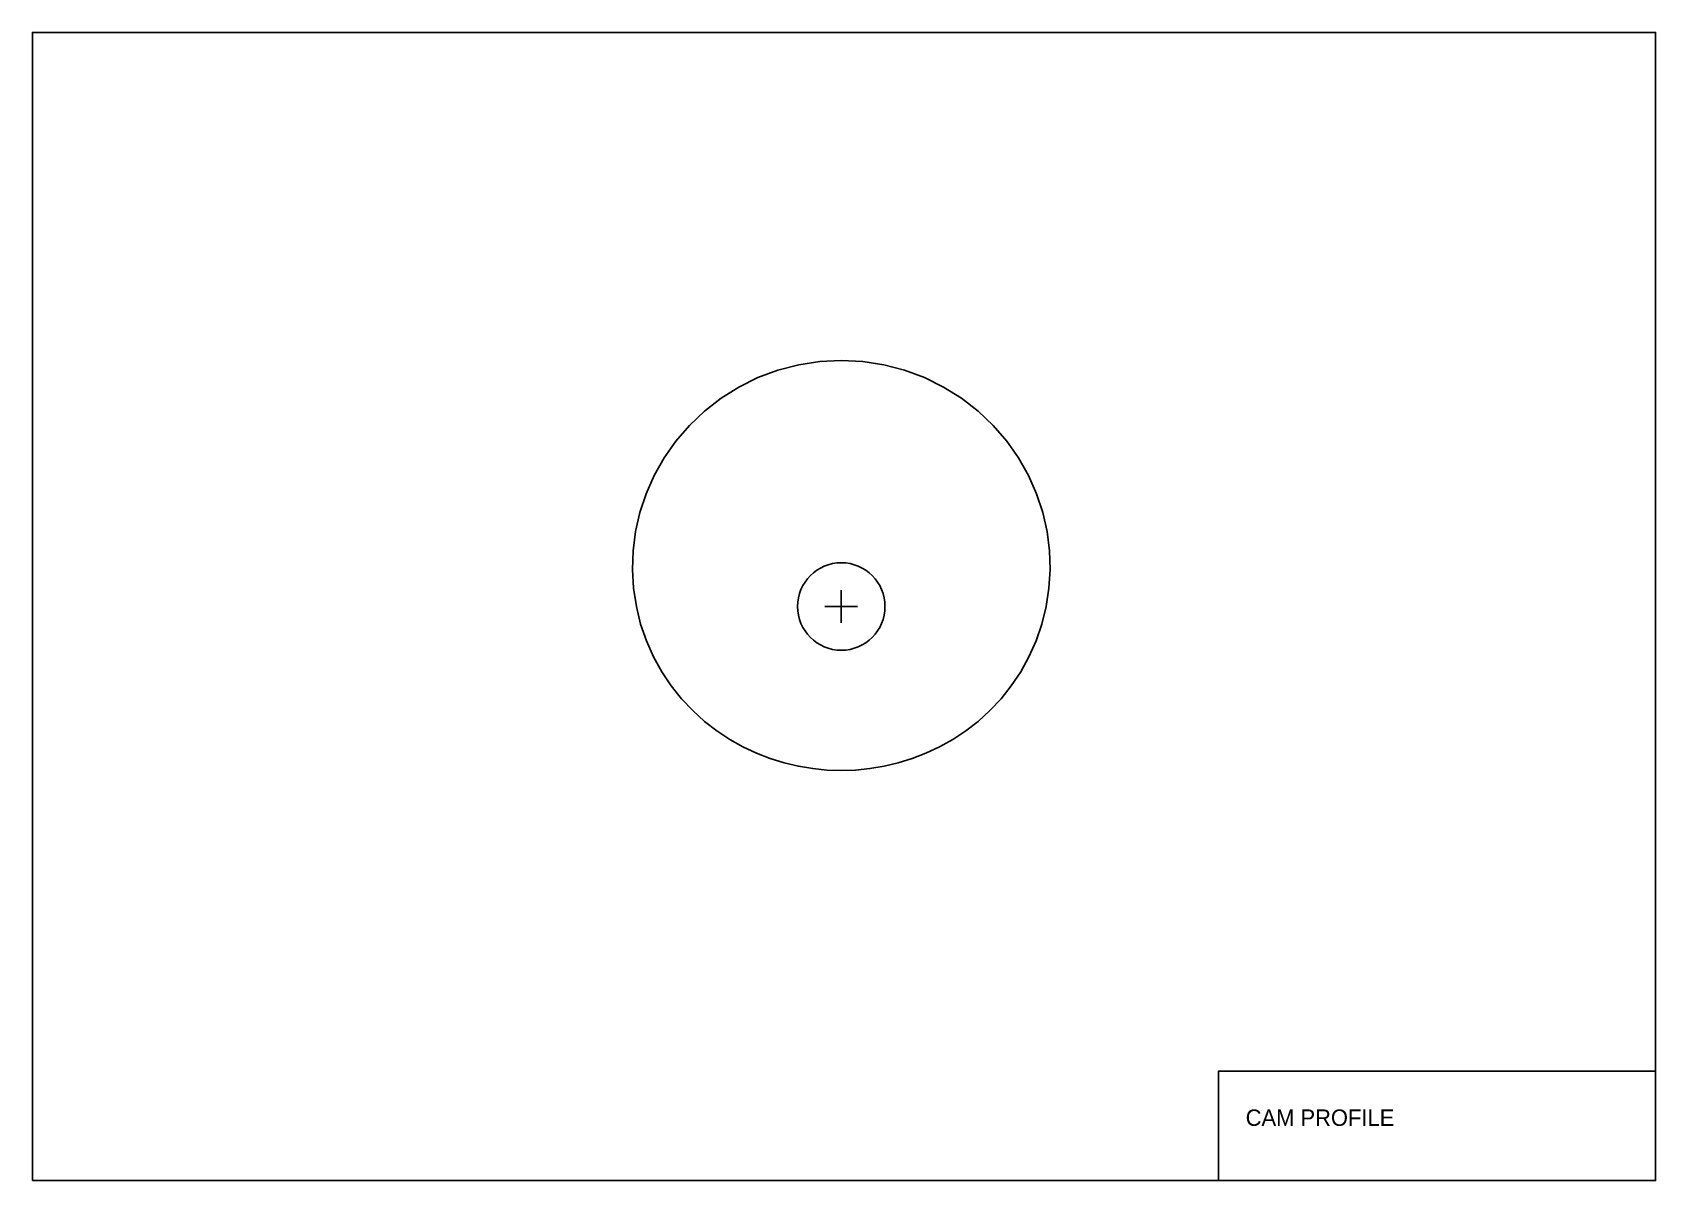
# Model space of a CAD drawing. Header units: millimetres. Extents: x 0 to 297, y 0 to 210.
import ezdxf

# ---------------------------------------------------------------- set-up
doc = ezdxf.new("R2010")
doc.units = ezdxf.units.MM
for name, color, linetype in [('BORDER', 250, 'Continuous'), ('CENTER', 5, 'Continuous'), ('HOLE', 3, 'Continuous'), ('OUTLINE', 1, 'Continuous'), ('TEXT', 250, 'Continuous'), ('TITLEBLOCK', 250, 'Continuous')]:
    doc.layers.add(name, color=color, linetype=linetype)

msp = doc.modelspace()

# ---------------------------------------------------------------- linework, layer by layer
at = {"layer": 'BORDER'}
msp.add_lwpolyline([(0, 0), (297, 0), (297, 210), (0, 210)], close=True, dxfattribs=at)
at = {"layer": 'CENTER'}
for p, q in [((148, 102), (148, 108)), ((145, 105), (151, 105))]:
    msp.add_line(p, q, dxfattribs=at)
at = {"layer": 'HOLE'}
msp.add_circle((148, 105), 8, dxfattribs=at)
at = {"layer": 'OUTLINE'}
msp.add_lwpolyline([(185.5, 105), (186.01, 108.33), (186.21, 111.74), (186.1, 115.21), (185.65, 118.7), (184.86, 122.19), (183.72, 125.62), (182.24, 128.98), (180.42, 132.2), (178.27, 135.27), (175.8, 138.13), (173.03, 140.75), (170, 143.1), (166.72, 145.15), (163.24, 146.86), (159.58, 148.22), (155.79, 149.2), (151.92, 149.8), (148, 150), (144.08, 149.8), (140.21, 149.2), (136.42, 148.22), (132.76, 146.86), (129.28, 145.15), (126, 143.1), (122.97, 140.75), (120.2, 138.13), (117.73, 135.27), (115.58, 132.2), (113.76, 128.98), (112.28, 125.62), (111.14, 122.19), (110.35, 118.7), (109.9, 115.21), (109.79, 111.74), (109.99, 108.33), (110.5, 105), (111.29, 101.79), (112.35, 98.71), (113.65, 95.8), (115.17, 93.05), (116.89, 90.49), (118.77, 88.12), (120.81, 85.96), (122.97, 83.99), (125.23, 82.23), (127.59, 80.67), (130.01, 79.31), (132.5, 78.15), (135.02, 77.17), (137.58, 76.38), (140.17, 75.78), (142.77, 75.34), (145.38, 75.09), (148, 75), (150.62, 75.09), (153.23, 75.34), (155.83, 75.78), (158.42, 76.38), (160.98, 77.17), (163.5, 78.15), (165.99, 79.31), (168.41, 80.67), (170.77, 82.23), (173.03, 83.99), (175.19, 85.96), (177.23, 88.12), (179.11, 90.49), (180.83, 93.05), (182.35, 95.8), (183.65, 98.71), (184.71, 101.79)], close=True, dxfattribs=at)
at = {"layer": 'TITLEBLOCK'}
msp.add_lwpolyline([(217, 0), (297, 0), (297, 20), (217, 20)], close=True, dxfattribs=at)

# ---------------------------------------------------------------- texts
at = {"layer": 'TEXT'}
msp.add_text('CAM PROFILE', height=3, dxfattribs=at).set_placement((222, 10))

doc.saveas('drawing.dxf')
